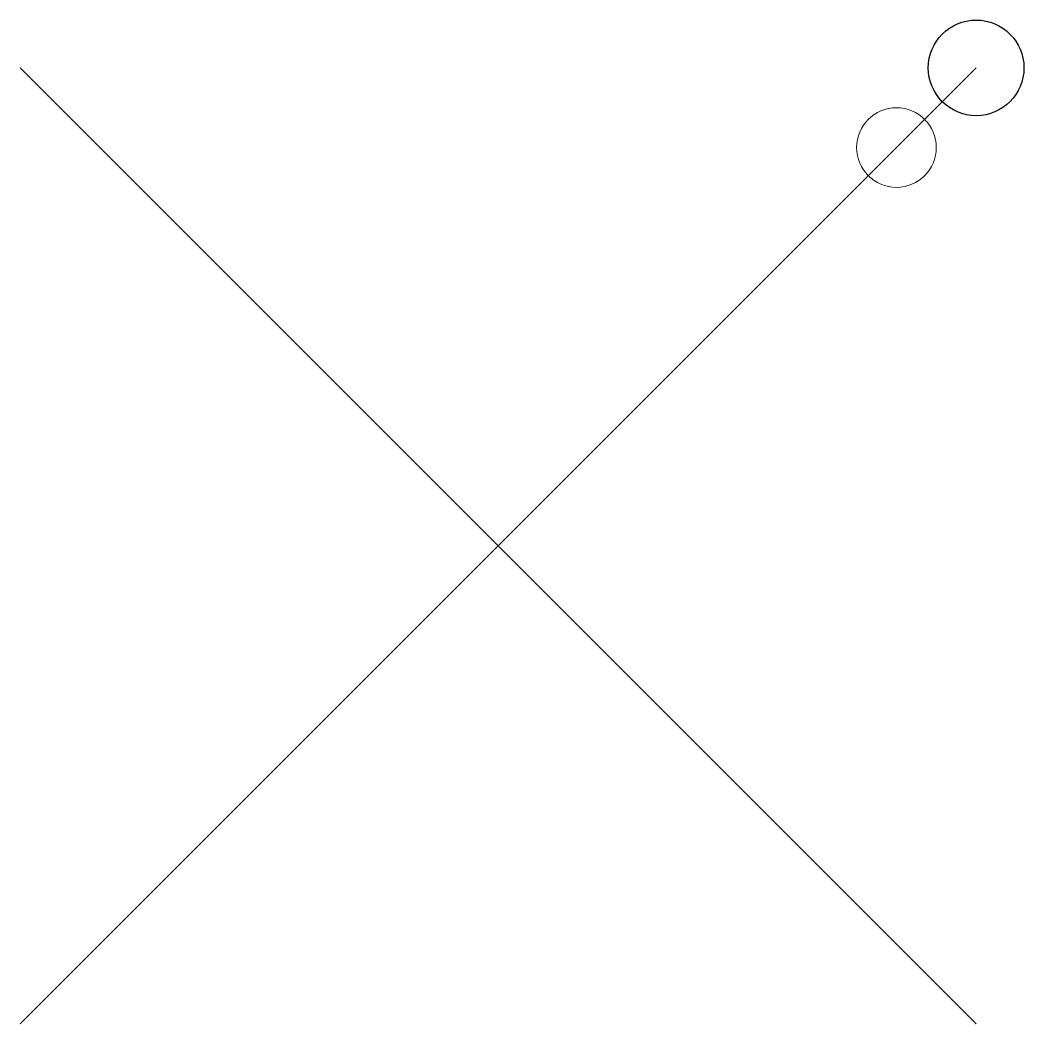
# Model space of a CAD drawing. Header units: millimetres. Extents: x -17 to 18.7, y -17 to 18.7.
import ezdxf

# ---------------------------------------------------------------- set-up
doc = ezdxf.new("R2010")
doc.units = ezdxf.units.MM
doc.layers.add('prof_02_0011', color=7, linetype='Continuous', lineweight=0, true_color=0xffffff)
doc.layers.add('prof_02_0099', color=7, linetype='Continuous', lineweight=25, true_color=0xffffff)

msp = doc.modelspace()

# ---------------------------------------------------------------- linework, layer by layer
at = {"layer": 'prof_02_0011'}
for q in [(-14.142, 14.142), (14.142, 14.142), (-14.142, -14.142), (14.142, -14.142)]:
    msp.add_line((0, 0), q, dxfattribs=at)
msp.add_circle((14.142, 14.142), 1.414, dxfattribs=at)
at = {"layer": 'prof_02_0099'}
for q in [(-16.971, 16.971), (16.971, 16.971), (-16.971, -16.971), (16.971, -16.971)]:
    msp.add_line((0, 0), q, dxfattribs=at)
msp.add_circle((16.971, 16.971), 1.697, dxfattribs=at)

doc.saveas('drawing.dxf')
